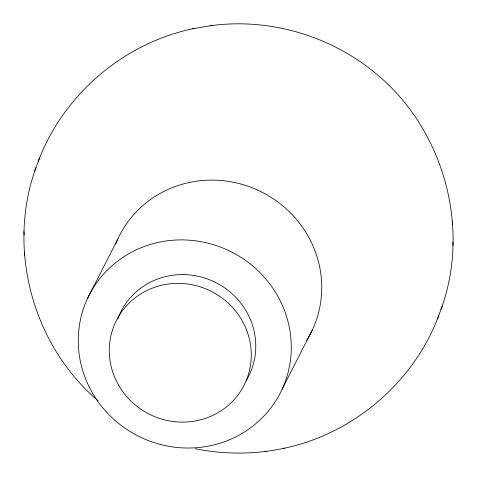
<?xml version="1.0" encoding="UTF-8"?>
<svg xmlns="http://www.w3.org/2000/svg" width="477" height="477" viewBox="0 0 477 477"><rect width="100%" height="100%" fill="white"/><g stroke="black" fill="none" stroke-linecap="round" stroke-linejoin="round"><path stroke-width="0.72" d="M98.065 400.752C32.525 345.098 6.481 248.434 36.008 167.564M210.214 25.764C269.368 17.494 331.098 35.9 376.764 74.233C443.693 129.81 470.948 227.559 440.992 309.436M38.345 161.232C63.179 94.929 123.167 43.592 192.35 28.841L212.158 25.436M195.153 448.732C224.637 454.623 255.255 454.611 284.65 448.159C353.833 433.408 413.821 382.071 438.655 315.768M34.797 170.921L39.502 158.048M437.498 318.952L442.203 306.079M87.476 298.584L117.944 238.786M282.05 389.345L312.518 329.547M192.35 28.841L193.829 28.59M264.842 451.564L266.786 451.236M283.171 448.41L284.65 448.159M452.369 221.215L452.482 224.768M452.882 242L452.995 245.393M24.005 231.607L24.118 235M24.518 252.232L24.631 255.785M115.702 244.021A107.355 103.199 27 0 1 261.879 192.112A107.355 103.199 27 0 1 306.449 340.721M117.736 318.976A71.574 68.801 27 0 1 214.322 281.835A71.574 68.801 27 0 1 246.311 380.473M92.598 393.221A107.355 103.199 27 0 0 277.083 398.73A107.355 103.199 27 0 0 184.611 239.943A107.355 103.199 27 0 0 92.598 393.221M118.839 385.589A71.574 68.801 27 0 0 241.827 389.262A71.574 68.801 27 0 0 180.187 283.41A71.574 68.801 27 0 0 118.839 385.589"/></g></svg>
